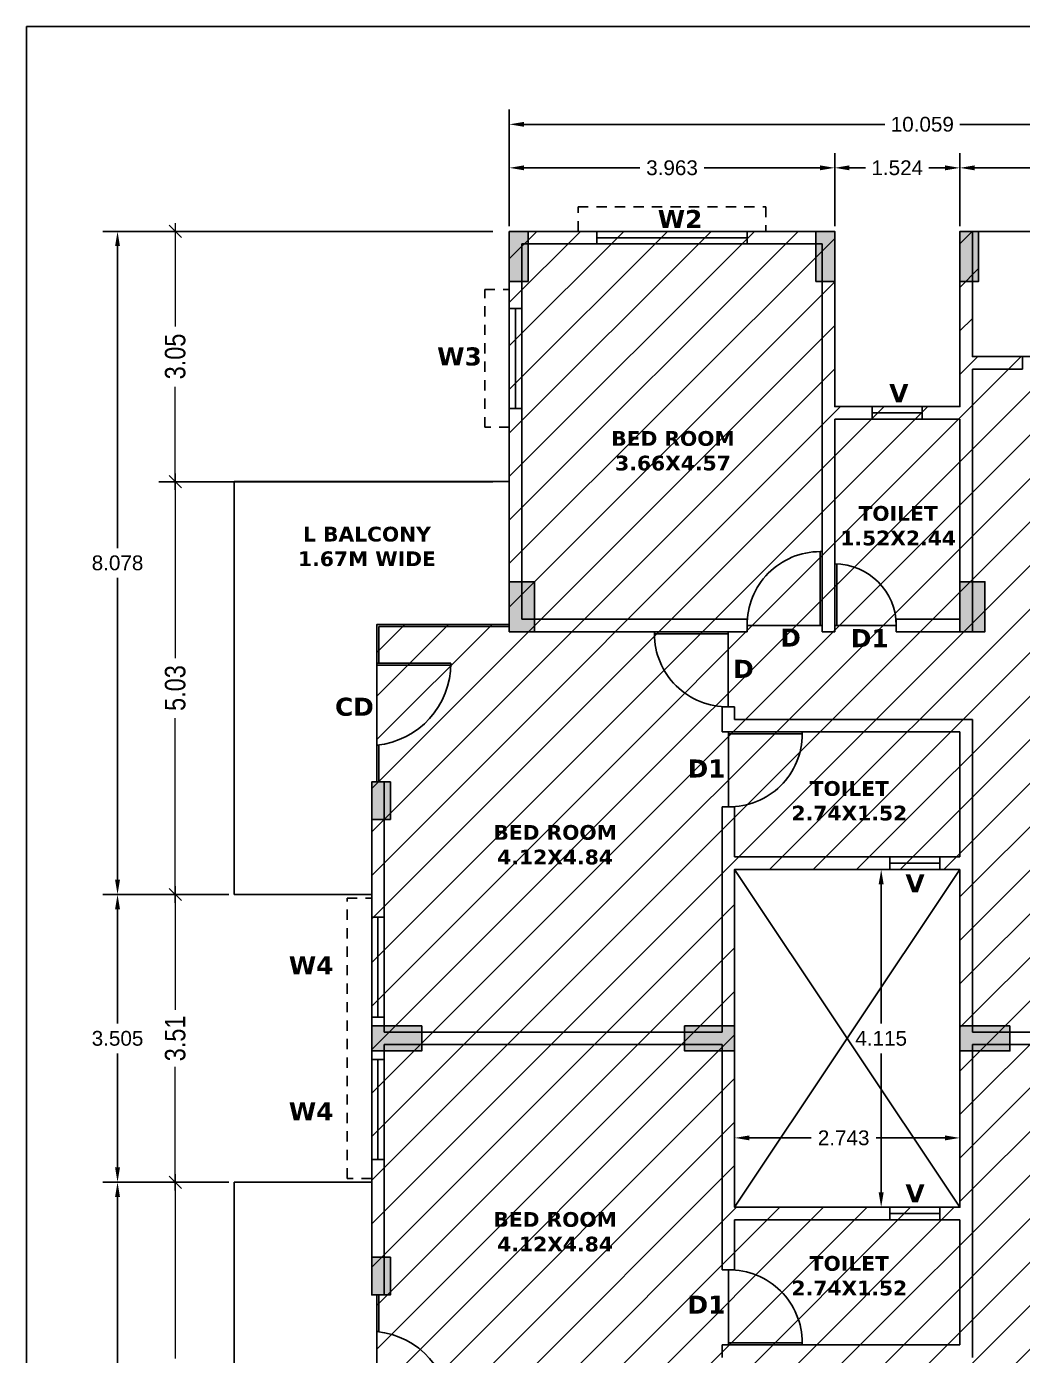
# Model space of a CAD drawing. Header units: metres. Extents: x 619 to 842, y 1450 to 1542.
# Drawn here: x 743.41 to 755.53, y 1490.06 to 1506.24 of the extents above; entities that cross this region are included whole.
import ezdxf

# ---------------------------------------------------------------- set-up
doc = ezdxf.new("R2010")
doc.units = ezdxf.units.M
doc.header["$LTSCALE"] = 0.5
doc.header["$MEASUREMENT"] = 0
doc.linetypes.add('DASHED2', pattern=[0.375, 0.25, -0.125])
for name, color, linetype in [('_Door', 114, 'Continuous'), ('_Floor', 153, 'Continuous'), ('CENTERLINE', 1, 'Continuous'), ('CURTAIN WALL', 4, 'Continuous'), ('EXTERIOR BOUNDRY', 6, 'Continuous'), ('TEXT', 7, 'Continuous'), ('wall', 7, 'Continuous'), ('WINDOW', 5, 'Continuous')]:
    doc.layers.add(name, color=color, linetype=linetype)
doc.styles.add('PreDCRDim2Font', font='ARIALN.TTF')
doc.styles.get("Standard").update_dxf_attribs({"font": 'arial.ttf'})
doc.dimstyles.new('PDCR-BLDG-EXT', dxfattribs={"dimtxt": 0.25, "dimasz": 0.15, "dimexe": 0.2, "dimexo": 0.2, "dimgap": 0.1, "dimtad": 0, "dimzin": 0, "dimdsep": 46, "dimtxsty": 'PreDCRDim2Font', "dimblk": 'OBLIQUE', "dimcen": -0.2, "dimdle": 0.1, "dimadec": 0, "dimazin": 0, "dimtfac": 1, "dimtix": 1, "dimtofl": 0, "dimtmove": 1, "dimatfit": 1, "dimfxl": 1, "dimtolj": 1, "dimtzin": 0, "dimlwd": 15, "dimarcsym": 0})
doc.dimstyles.get("Standard").update_dxf_attribs({"dimtxt": 0.18, "dimasz": 0.18, "dimexe": 0.18, "dimexo": 0.0625, "dimgap": 0.09, "dimtad": 0, "dimtih": 1, "dimtoh": 1, "dimdec": 3, "dimzin": 0, "dimdsep": 46, "dimtxsty": 'Standard', "dimcen": 0.09, "dimadec": 0, "dimazin": 0, "dimtfac": 1, "dimtdec": 3, "dimtofl": 0, "dimtmove": 0, "dimatfit": 3, "dimfxl": 1, "dimtolj": 1, "dimtzin": 0, "dimarcsym": 0})

# ---------------------------------------------------------------- blocks, each defined once
blk = doc.blocks.new('_Oblique')
at = {"color": 0, "linetype": 'ByBlock', "lineweight": -2}
blk.add_line((-0.5, -0.5), (0.5, 0.5), dxfattribs=at)
blk = doc.blocks.new('*D40')
at = {"color": 0, "lineweight": 15, "transparency": 16777216}
for p, q in [((745.216, 1492.266), (745.216, 1490.017)), ((745.216, 1487.036), (745.216, 1489.285))]:
    blk.add_line(p, q, dxfattribs=at)
at = {"color": 0, "lineweight": -2, "transparency": 16777216}
for p, q in [((745.731, 1492.166), (745.016, 1492.166)), ((745.731, 1487.136), (745.016, 1487.136))]:
    blk.add_line(p, q, dxfattribs=at)
at = {"layer": 'Defpoints', "color": 0, "transparency": 16777216}
for p in [(745.216, 1492.166), (745.931, 1492.166), (745.931, 1487.136)]:
    blk.add_point(p, dxfattribs=at)
at = {"color": 0, "lineweight": 15, "transparency": 16777216, "xscale": 0.1500000059604645, "yscale": 0.1500000059604645, "zscale": 0.1500000059604645}
for p, rotation in [((745.216, 1492.166), 90), ((745.216, 1487.136), 270)]:
    blk.add_blockref('_Oblique', p, dxfattribs=dict(at, rotation=rotation))
at = {"color": 0, "transparency": 16777216, "insert": (745.216, 1489.651), "char_height": 0.25, "attachment_point": 5, "rotation": 90, "style": 'PreDCRDim2Font'}
blk.add_mtext('\\A1;5.03', dxfattribs=at)
blk = doc.blocks.new('*D41')
at = {"color": 0, "lineweight": 15, "transparency": 16777216}
for p, q in [((745.216, 1495.771), (745.216, 1494.265)), ((745.216, 1492.066), (745.216, 1493.572))]:
    blk.add_line(p, q, dxfattribs=at)
at = {"color": 0, "lineweight": -2, "transparency": 16777216}
for p, q in [((745.731, 1495.671), (745.016, 1495.671)), ((745.731, 1492.166), (745.016, 1492.166))]:
    blk.add_line(p, q, dxfattribs=at)
at = {"layer": 'Defpoints', "color": 0, "transparency": 16777216}
for p in [(745.216, 1495.671), (745.931, 1495.671), (745.931, 1492.166)]:
    blk.add_point(p, dxfattribs=at)
at = {"color": 0, "lineweight": 15, "transparency": 16777216, "xscale": 0.1500000059604645, "yscale": 0.1500000059604645, "zscale": 0.1500000059604645}
for p, rotation in [((745.216, 1495.671), 90), ((745.216, 1492.166), 270)]:
    blk.add_blockref('_Oblique', p, dxfattribs=dict(at, rotation=rotation))
at = {"color": 0, "transparency": 16777216, "insert": (745.216, 1493.918), "char_height": 0.25, "attachment_point": 5, "rotation": 90, "style": 'PreDCRDim2Font'}
blk.add_mtext('\\A1;3.51', dxfattribs=at)
blk = doc.blocks.new('*D42')
at = {"color": 0, "lineweight": 15, "transparency": 16777216}
for p, q in [((745.216, 1500.8), (745.216, 1498.552)), ((745.216, 1495.571), (745.216, 1497.82))]:
    blk.add_line(p, q, dxfattribs=at)
at = {"color": 0, "lineweight": -2, "transparency": 16777216}
for p, q in [((745.731, 1500.7), (745.016, 1500.7)), ((745.731, 1495.671), (745.016, 1495.671))]:
    blk.add_line(p, q, dxfattribs=at)
at = {"layer": 'Defpoints', "color": 0, "transparency": 16777216}
for p in [(745.216, 1500.7), (745.931, 1500.7), (745.931, 1495.671)]:
    blk.add_point(p, dxfattribs=at)
at = {"color": 0, "lineweight": 15, "transparency": 16777216, "xscale": 0.1500000059604645, "yscale": 0.1500000059604645, "zscale": 0.1500000059604645}
for p, rotation in [((745.216, 1500.7), 90), ((745.216, 1495.671), 270)]:
    blk.add_blockref('_Oblique', p, dxfattribs=dict(at, rotation=rotation))
at = {"color": 0, "transparency": 16777216, "insert": (745.216, 1498.186), "char_height": 0.25, "attachment_point": 5, "rotation": 90, "style": 'PreDCRDim2Font'}
blk.add_mtext('\\A1;5.03', dxfattribs=at)
blk = doc.blocks.new('*D43')
at = {"color": 0, "lineweight": 15, "transparency": 16777216}
for p, q in [((745.216, 1503.849), (745.216, 1502.592)), ((745.216, 1500.6), (745.216, 1501.857))]:
    blk.add_line(p, q, dxfattribs=at)
at = {"color": 0, "lineweight": -2, "transparency": 16777216}
for p, q in [((749.084, 1503.749), (745.016, 1503.749)), ((749.084, 1500.7), (745.016, 1500.7))]:
    blk.add_line(p, q, dxfattribs=at)
at = {"layer": 'Defpoints', "color": 0, "transparency": 16777216}
for p in [(745.216, 1503.749), (749.284, 1503.749), (749.284, 1500.7)]:
    blk.add_point(p, dxfattribs=at)
at = {"color": 0, "lineweight": 15, "transparency": 16777216, "xscale": 0.1500000059604645, "yscale": 0.1500000059604645, "zscale": 0.1500000059604645}
for p, rotation in [((745.216, 1503.749), 90), ((745.216, 1500.7), 270)]:
    blk.add_blockref('_Oblique', p, dxfattribs=dict(at, rotation=rotation))
at = {"color": 0, "transparency": 16777216, "insert": (745.216, 1502.225), "char_height": 0.25, "attachment_point": 5, "rotation": 90, "style": 'PreDCRDim2Font'}
blk.add_mtext('\\A1;3.05', dxfattribs=at)
blk = doc.blocks.new('*D55')
at = {"color": 0, "lineweight": -2, "transparency": 16777216}
for p, q in [((749.284, 1503.811), (749.284, 1504.703)), ((753.247, 1503.811), (753.247, 1504.703)), ((749.464, 1504.523), (750.872, 1504.523)), ((753.067, 1504.523), (751.659, 1504.523))]:
    blk.add_line(p, q, dxfattribs=at)
at = {"color": 0, "transparency": 16777216}
for points in [[(749.464, 1504.553), (749.464, 1504.493), (749.284, 1504.523)], [(753.067, 1504.553), (753.067, 1504.493), (753.247, 1504.523)]]:
    blk.add_solid(points, dxfattribs=at)
at = {"layer": 'Defpoints', "color": 0, "transparency": 16777216}
for p in [(753.247, 1504.523), (749.284, 1503.749), (753.247, 1503.749)]:
    blk.add_point(p, dxfattribs=at)
at = {"color": 0, "transparency": 16777216, "insert": (751.266, 1504.523), "char_height": 0.18, "attachment_point": 5}
blk.add_mtext('\\A1;3.963', dxfattribs=at)
blk = doc.blocks.new('*D56')
at = {"color": 0, "lineweight": -2, "transparency": 16777216}
for p, q in [((753.247, 1503.811), (753.247, 1504.703)), ((754.771, 1503.811), (754.771, 1504.703)), ((753.427, 1504.523), (753.624, 1504.523)), ((754.591, 1504.523), (754.394, 1504.523))]:
    blk.add_line(p, q, dxfattribs=at)
at = {"color": 0, "transparency": 16777216}
for points in [[(753.427, 1504.553), (753.427, 1504.493), (753.247, 1504.523)], [(754.591, 1504.553), (754.591, 1504.493), (754.771, 1504.523)]]:
    blk.add_solid(points, dxfattribs=at)
at = {"layer": 'Defpoints', "color": 0, "transparency": 16777216}
for p in [(754.771, 1504.523), (753.247, 1503.749), (754.771, 1503.749)]:
    blk.add_point(p, dxfattribs=at)
at = {"color": 0, "transparency": 16777216, "insert": (754.009, 1504.523), "char_height": 0.18, "attachment_point": 5}
blk.add_mtext('\\A1;1.524', dxfattribs=at)
blk = doc.blocks.new('*D57')
at = {"color": 0, "lineweight": -2, "transparency": 16777216}
for p, q in [((754.771, 1503.811), (754.771, 1504.703)), ((759.343, 1503.811), (759.343, 1504.703)), ((754.951, 1504.523), (756.661, 1504.523)), ((759.163, 1504.523), (757.454, 1504.523))]:
    blk.add_line(p, q, dxfattribs=at)
at = {"color": 0, "transparency": 16777216}
for points in [[(754.951, 1504.553), (754.951, 1504.493), (754.771, 1504.523)], [(759.163, 1504.553), (759.163, 1504.493), (759.343, 1504.523)]]:
    blk.add_solid(points, dxfattribs=at)
at = {"layer": 'Defpoints', "color": 0, "transparency": 16777216}
for p in [(759.343, 1504.523), (754.771, 1503.749), (759.343, 1503.749)]:
    blk.add_point(p, dxfattribs=at)
at = {"color": 0, "transparency": 16777216, "insert": (757.057, 1504.523), "char_height": 0.18, "attachment_point": 5}
blk.add_mtext('\\A1;4.572', dxfattribs=at)
blk = doc.blocks.new('*D62')
at = {"color": 0, "lineweight": -2, "transparency": 16777216}
for p, q in [((749.284, 1503.811), (749.284, 1505.233)), ((759.343, 1503.811), (759.343, 1505.233)), ((749.464, 1505.053), (753.859, 1505.053)), ((759.163, 1505.053), (754.769, 1505.053))]:
    blk.add_line(p, q, dxfattribs=at)
at = {"color": 0, "transparency": 16777216}
for points in [[(749.464, 1505.083), (749.464, 1505.023), (749.284, 1505.053)], [(759.163, 1505.083), (759.163, 1505.023), (759.343, 1505.053)]]:
    blk.add_solid(points, dxfattribs=at)
at = {"layer": 'Defpoints', "color": 0, "transparency": 16777216}
for p in [(759.343, 1505.053), (749.284, 1503.749), (759.343, 1503.749)]:
    blk.add_point(p, dxfattribs=at)
at = {"color": 0, "transparency": 16777216, "insert": (754.314, 1505.053), "char_height": 0.18, "attachment_point": 5}
blk.add_mtext('\\A1;10.059', dxfattribs=at)
blk = doc.blocks.new('*D66')
at = {"color": 0, "lineweight": -2, "transparency": 16777216}
for p, q in [((745.869, 1492.166), (744.333, 1492.166)), ((744.513, 1491.986), (744.513, 1488.309)), ((744.513, 1484.268), (744.513, 1487.945)), ((745.869, 1484.088), (744.333, 1484.088))]:
    blk.add_line(p, q, dxfattribs=at)
at = {"color": 0, "transparency": 16777216}
for points in [[(744.483, 1491.986), (744.543, 1491.986), (744.513, 1492.166)], [(744.483, 1484.268), (744.543, 1484.268), (744.513, 1484.088)]]:
    blk.add_solid(points, dxfattribs=at)
at = {"layer": 'Defpoints', "color": 0, "transparency": 16777216}
for p in [(744.513, 1492.166), (745.931, 1492.166), (745.931, 1484.088)]:
    blk.add_point(p, dxfattribs=at)
at = {"color": 0, "transparency": 16777216, "insert": (744.513, 1488.127), "char_height": 0.18, "attachment_point": 5}
blk.add_mtext('\\A1;8.078', dxfattribs=at)
blk = doc.blocks.new('*D67')
at = {"color": 0, "lineweight": -2, "transparency": 16777216}
for p, q in [((745.869, 1495.671), (744.333, 1495.671)), ((744.513, 1495.491), (744.513, 1494.1)), ((744.513, 1492.346), (744.513, 1493.736)), ((745.869, 1492.166), (744.333, 1492.166))]:
    blk.add_line(p, q, dxfattribs=at)
at = {"color": 0, "transparency": 16777216}
for points in [[(744.483, 1495.491), (744.543, 1495.491), (744.513, 1495.671)], [(744.483, 1492.346), (744.543, 1492.346), (744.513, 1492.166)]]:
    blk.add_solid(points, dxfattribs=at)
at = {"layer": 'Defpoints', "color": 0, "transparency": 16777216}
for p in [(744.513, 1495.671), (745.931, 1495.671), (745.931, 1492.166)]:
    blk.add_point(p, dxfattribs=at)
at = {"color": 0, "transparency": 16777216, "insert": (744.513, 1493.918), "char_height": 0.18, "attachment_point": 5}
blk.add_mtext('\\A1;3.505', dxfattribs=at)
blk = doc.blocks.new('*D68')
at = {"color": 0, "lineweight": -2, "transparency": 16777216}
for p, q in [((745.881, 1503.749), (744.333, 1503.749)), ((744.513, 1503.569), (744.513, 1499.892)), ((744.513, 1495.851), (744.513, 1499.528)), ((745.869, 1495.671), (744.333, 1495.671))]:
    blk.add_line(p, q, dxfattribs=at)
at = {"color": 0, "transparency": 16777216}
for points in [[(744.483, 1503.569), (744.543, 1503.569), (744.513, 1503.749)], [(744.483, 1495.851), (744.543, 1495.851), (744.513, 1495.671)]]:
    blk.add_solid(points, dxfattribs=at)
at = {"layer": 'Defpoints', "color": 0, "transparency": 16777216}
for p in [(744.513, 1503.749), (745.944, 1503.749), (745.931, 1495.671)]:
    blk.add_point(p, dxfattribs=at)
at = {"color": 0, "transparency": 16777216, "insert": (744.513, 1499.71), "char_height": 0.18, "attachment_point": 5}
blk.add_mtext('\\A1;8.078', dxfattribs=at)
blk = doc.blocks.new('*D78')
at = {"color": 0, "lineweight": -2, "transparency": 16777216}
for p, q in [((752.028, 1494.315), (752.028, 1492.526)), ((754.771, 1494.315), (754.771, 1492.526)), ((752.208, 1492.706), (752.961, 1492.706)), ((754.591, 1492.706), (753.752, 1492.706))]:
    blk.add_line(p, q, dxfattribs=at)
at = {"color": 0, "transparency": 16777216}
for points in [[(752.208, 1492.736), (752.208, 1492.676), (752.028, 1492.706)], [(754.591, 1492.736), (754.591, 1492.676), (754.771, 1492.706)]]:
    blk.add_solid(points, dxfattribs=at)
at = {"layer": 'Defpoints', "color": 0, "transparency": 16777216}
for p in [(752.028, 1494.377), (754.771, 1494.377), (754.771, 1492.706)]:
    blk.add_point(p, dxfattribs=at)
at = {"color": 0, "transparency": 16777216, "insert": (753.356, 1492.706), "char_height": 0.18, "attachment_point": 5}
blk.add_mtext('\\A1;2.743', dxfattribs=at)
blk = doc.blocks.new('*D79')
at = {"color": 0, "lineweight": -2, "transparency": 16777216}
for p, q in [((753.305, 1495.976), (753.993, 1495.976)), ((753.813, 1495.796), (753.813, 1494.1)), ((753.813, 1492.041), (753.813, 1493.736)), ((753.305, 1491.861), (753.993, 1491.861))]:
    blk.add_line(p, q, dxfattribs=at)
at = {"color": 0, "transparency": 16777216}
for points in [[(753.783, 1495.796), (753.843, 1495.796), (753.813, 1495.976)], [(753.783, 1492.041), (753.843, 1492.041), (753.813, 1491.861)]]:
    blk.add_solid(points, dxfattribs=at)
at = {"layer": 'Defpoints', "color": 0, "transparency": 16777216}
for p in [(753.242, 1495.976), (753.813, 1495.976), (753.242, 1491.861)]:
    blk.add_point(p, dxfattribs=at)
at = {"color": 0, "transparency": 16777216, "insert": (753.813, 1493.918), "char_height": 0.18, "attachment_point": 5}
blk.add_mtext('\\A1;4.115', dxfattribs=at)

msp = doc.modelspace()

# ---------------------------------------------------------------- hatches: boundary and pattern name
at = {"layer": 'CENTERLINE'}
h = msp.add_hatch(color=256, dxfattribs=at)
h.dxf.hatch_style = 1
h.paths.add_polyline_path([(749.51305, 1503.74863), (749.28444, 1503.74863), (749.28444, 1503.139), (749.51305, 1503.139)])
h = msp.add_hatch(color=256, dxfattribs=at)
h.dxf.hatch_style = 1
h.paths.add_polyline_path([(753.24703, 1503.74863), (753.01842, 1503.74863), (753.01842, 1503.139), (753.24703, 1503.139)])
h = msp.add_hatch(color=256, dxfattribs=at)
h.dxf.hatch_style = 1
h.paths.add_polyline_path([(754.99972, 1503.74863), (754.77111, 1503.74863), (754.77111, 1503.139), (754.99972, 1503.139)])
h = msp.add_hatch(color=256, dxfattribs=at)
h.dxf.hatch_style = 1
h.paths.add_polyline_path([(749.58926, 1499.48122), (749.28444, 1499.48122), (749.28444, 1498.87159), (749.58926, 1498.87159)])
h = msp.add_hatch(color=256, dxfattribs=at)
h.dxf.hatch_style = 1
h.paths.add_polyline_path([(755.07592, 1499.48122), (754.77111, 1499.48122), (754.77111, 1498.87159), (755.07592, 1498.87159)])
h = msp.add_hatch(color=1, dxfattribs=at)
h.dxf.hatch_style = 1
h.paths.add_polyline_path([(747.60796, 1496.58548), (747.83657, 1496.58548), (747.83657, 1497.0427), (747.60796, 1497.0427)])
h = msp.add_hatch(color=256, dxfattribs=at)
h.dxf.hatch_style = 1
h.paths.add_polyline_path([(748.21759, 1493.76594), (748.21759, 1494.07076), (747.60796, 1494.07076), (747.60796, 1493.76594)])
h = msp.add_hatch(color=256, dxfattribs=at)
h.dxf.hatch_style = 1
h.paths.add_polyline_path([(752.02777, 1493.76594), (752.02777, 1494.07076), (751.41815, 1494.07076), (751.41815, 1493.76594)])
h = msp.add_hatch(color=256, dxfattribs=at)
h.dxf.hatch_style = 1
h.paths.add_polyline_path([(755.38074, 1493.76594), (755.38074, 1494.07076), (754.77111, 1494.07076), (754.77111, 1493.76594)])
h = msp.add_hatch(color=1, dxfattribs=at)
h.dxf.hatch_style = 1
h.paths.add_polyline_path([(747.60796, 1490.794), (747.83657, 1490.794), (747.83657, 1491.25122), (747.60796, 1491.25122)])
at = {"layer": 'EXTERIOR BOUNDRY', "lineweight": -3}
h = msp.add_hatch(dxfattribs=at)
h.set_pattern_fill('ANSI31', color=1, scale=3)
h.paths.add_polyline_path([(749.28444, 1503.74863), (753.24703, 1503.74863), (753.24703, 1501.61492), (754.77111, 1501.61492), (754.77111, 1503.74863), (754.99972, 1503.74863), (754.99972, 1503.139), (754.92352, 1503.139), (754.92352, 1502.22455), (759.19092, 1502.22455), (759.19092, 1503.139), (759.11472, 1503.139), (759.11472, 1503.74863), (759.34333, 1503.74863), (759.34333, 1501.76254), (762.08666, 1501.76733), (762.08666, 1503.139), (765.74444, 1503.139), (765.74444, 1501.76733), (768.48777, 1501.76733), (768.48777, 1503.74863), (768.71639, 1503.74863), (768.71639, 1503.139), (768.64018, 1503.139), (768.64018, 1502.22455), (772.90759, 1502.22455), (772.90759, 1503.139), (772.83139, 1503.139), (772.83139, 1503.74863), (773.06, 1503.74863), (773.06, 1501.61492), (774.58407, 1501.61492), (774.58407, 1503.74863), (778.54666, 1503.74863), (778.54666, 1498.96029), (780.15944, 1498.96029), (780.15944, 1497.0427), (780.22315, 1497.0427), (780.22315, 1490.794), (780.15944, 1490.794), (780.15944, 1488.8764), (778.54666, 1488.8764), (778.54666, 1484.08807), (774.58407, 1484.08807), (774.58407, 1486.22177), (773.06, 1486.22177), (773.06, 1484.08807), (772.83139, 1484.08807), (772.83139, 1484.6977), (772.90759, 1484.6977), (772.90759, 1485.61214), (768.64018, 1485.61214), (768.64018, 1484.6977), (768.71639, 1484.6977), (768.71639, 1484.08807), (768.48777, 1484.08807), (768.48777, 1484.6977), (768.48777, 1486.07247), (765.59203, 1486.07247), (765.59203, 1489.42233), (762.23907, 1489.42233), (762.23907, 1486.06937), (759.34333, 1486.06937), (759.34333, 1484.08807), (759.11472, 1484.08807), (759.11472, 1484.6977), (759.19092, 1484.6977), (759.19092, 1485.61214), (754.92352, 1485.61214), (754.92352, 1484.6977), (754.99972, 1484.6977), (754.99972, 1484.08807), (754.77111, 1484.08807), (754.77111, 1486.22177), (753.24703, 1486.22177), (753.24703, 1484.08807), (753.01842, 1484.08807), (749.28444, 1484.08807), (749.28444, 1488.8764), (747.67166, 1488.8764), (747.67166, 1490.794), (747.60796, 1490.794), (747.60796, 1497.0427), (747.67166, 1497.0427), (747.67166, 1498.96029), (749.28444, 1498.96029)])
h.paths.add_polyline_path([(754.77111, 1495.97585), (752.02777, 1495.97585), (752.02777, 1491.86085), (754.77111, 1491.86085)], flags=16)
h.paths.add_polyline_path([(775.80333, 1495.97585), (773.06, 1495.97585), (773.06, 1491.86085), (775.80333, 1491.86085)], flags=16)

# ---------------------------------------------------------------- linework, layer by layer
for p, q in [((752.02777, 1496.73789), (751.87537, 1496.73789)), ((752.02777, 1491.09881), (751.87537, 1491.09881))]:
    msp.add_line(p, q)
at = {"linetype": 'DASHED2'}
for points in [[(750.12129, 1503.74863), (750.12129, 1504.04863), (752.41018, 1504.04863), (752.41018, 1503.74863)], [(749.28444, 1501.36218), (748.98444, 1501.36218), (748.98444, 1503.04144), (749.28444, 1503.04144)], [(747.60796, 1492.21143), (747.30796, 1492.21143), (747.30796, 1495.62527), (747.60796, 1495.62527)]]:
    msp.add_lwpolyline(points, dxfattribs=at)
at = {"layer": '_Door'}
for p, q in [((753.09463, 1499.84779), (753.06963, 1499.84779)), ((753.06963, 1499.84779), (753.06963, 1498.94779)), ((753.09463, 1498.94779), (753.09463, 1499.84779)), ((753.24703, 1498.94779), (753.24703, 1499.69779)), ((753.27203, 1498.94779), (753.27203, 1499.69779)), ((751.95157, 1498.87159), (751.05157, 1498.87159)), ((751.05157, 1498.87159), (751.05157, 1498.84659)), ((751.05157, 1498.84659), (751.95157, 1498.84659)), ((751.95157, 1497.95714), (751.95157, 1498.87159)), ((752.18018, 1498.94779), (753.09463, 1498.94779)), ((753.24703, 1498.94779), (753.99703, 1498.94779)), ((747.67166, 1498.489), (748.57166, 1498.489)), ((747.67166, 1497.489), (747.67166, 1498.489)), ((747.67166, 1498.464), (748.57166, 1498.464)), ((751.9523, 1496.73789), (751.9523, 1497.65233)), ((751.9523, 1497.65233), (752.8523, 1497.65233)), ((752.8523, 1497.62733), (751.9523, 1497.62733)), ((752.8523, 1497.65233), (752.8523, 1497.62733)), ((751.9523, 1491.09881), (751.9523, 1490.18437)), ((747.67166, 1490.3477), (747.67166, 1489.3477)), ((752.8523, 1490.20937), (751.9523, 1490.20937)), ((751.9523, 1490.18437), (752.8523, 1490.18437)), ((752.8523, 1490.18437), (752.8523, 1490.20937))]:
    msp.add_line(p, q, dxfattribs=at)
for centre, radius, start, end in [((753.06963, 1498.95829), 0.88951, 90, 180.675944), ((753.24703, 1498.94779), 0.75, 360, 90), ((751.94108, 1498.84659), 0.88951, 180, 270.675944), ((747.56611, 1498.489), 1.00556, 276.025575, 0), ((751.96279, 1497.62733), 0.88951, 269.324056, 360), ((751.96279, 1490.20937), 0.88951, 360, 90.675944), ((747.56611, 1489.3477), 1.00556, 360, 83.974425)]:
    msp.add_arc(centre, radius, start, end, dxfattribs=at)
at = {"layer": '_Floor'}
msp.add_lwpolyline([(743.40535, 1506.24391), (784.37787, 1506.24391), (784.37787, 1478.99098), (743.40535, 1478.99098)], close=True, dxfattribs=at)
at = {"layer": 'CENTERLINE'}
for points in [[(749.28444, 1503.74863), (749.51305, 1503.74863), (749.51305, 1503.139), (749.28444, 1503.139)], [(753.01842, 1503.139), (753.24703, 1503.139), (753.24703, 1503.74863), (753.01842, 1503.74863)], [(754.77111, 1503.139), (754.99972, 1503.139), (754.99972, 1503.74863), (754.77111, 1503.74863)], [(749.28444, 1499.48122), (749.58926, 1499.48122), (749.58926, 1498.87159), (749.28444, 1498.87159)], [(754.77111, 1499.48122), (755.07592, 1499.48122), (755.07592, 1498.87159), (754.77111, 1498.87159)], [(747.60796, 1496.58548), (747.83657, 1496.58548), (747.83657, 1497.0427), (747.60796, 1497.0427)], [(748.21759, 1494.07076), (748.21759, 1493.76594), (747.60796, 1493.76594), (747.60796, 1494.07076)], [(752.02777, 1494.07076), (752.02777, 1493.76594), (751.41815, 1493.76594), (751.41815, 1494.07076)], [(755.38074, 1494.07076), (755.38074, 1493.76594), (754.77111, 1493.76594), (754.77111, 1494.07076)], [(747.60796, 1490.794), (747.83657, 1490.794), (747.83657, 1491.25122), (747.60796, 1491.25122)]]:
    msp.add_lwpolyline(points, close=True, dxfattribs=at)
at = {"layer": 'CURTAIN WALL'}
for p, q in [((747.67166, 1498.489), (747.67166, 1498.96029)), ((749.28444, 1498.96029), (747.67166, 1498.96029)), ((747.69666, 1498.489), (747.69666, 1498.93529)), ((749.28444, 1498.93529), (747.69666, 1498.93529)), ((747.69666, 1498.489), (747.67166, 1498.489)), ((747.67166, 1497.0427), (747.67166, 1497.489)), ((747.69666, 1497.489), (747.67166, 1497.489)), ((747.69666, 1497.0427), (747.69666, 1497.489)), ((747.67166, 1490.794), (747.67166, 1490.3477)), ((747.69666, 1490.794), (747.69666, 1490.3477)), ((747.69666, 1490.3477), (747.67166, 1490.3477))]:
    msp.add_line(p, q, dxfattribs=at)
at = {"layer": 'EXTERIOR BOUNDRY', "lineweight": -3}
for points in [[(747.67166, 1488.8764), (747.67166, 1490.794), (747.60796, 1490.794), (747.60796, 1497.0427), (747.67166, 1497.0427), (747.67166, 1498.96029), (749.28444, 1498.96029), (749.28444, 1503.74863)], [(749.28444, 1503.74863), (753.24703, 1503.74863), (753.24703, 1501.61492), (754.77111, 1501.61492), (754.77111, 1503.74863), (754.99972, 1503.74863), (754.99972, 1503.139), (754.92352, 1503.139), (754.92352, 1502.22455), (759.19092, 1502.22455)]]:
    msp.add_lwpolyline(points, dxfattribs=at)
at = {"layer": 'EXTERIOR BOUNDRY'}
msp.add_lwpolyline([(754.77111, 1495.97585), (752.02777, 1495.97585), (752.02777, 1491.86085), (754.77111, 1491.86085)], close=True, dxfattribs=at)
at = {"layer": 'wall'}
for p, q in [((749.28444, 1503.74863), (753.24703, 1503.74863)), ((749.28444, 1503.74863), (749.28444, 1499.024)), ((753.24703, 1503.74863), (753.24703, 1501.61492)), ((754.77111, 1503.74863), (759.34333, 1503.74863)), ((754.77111, 1503.74863), (754.77111, 1501.61492)), ((754.92352, 1503.74863), (754.92352, 1502.22455)), ((749.43685, 1503.59622), (753.09463, 1503.59622)), ((749.43685, 1503.59622), (749.43685, 1499.024)), ((753.09463, 1503.59622), (753.09463, 1498.87159)), ((754.92352, 1502.22455), (755.53315, 1502.22455)), ((755.53315, 1502.07214), (755.53315, 1502.22455)), ((754.92352, 1502.07214), (755.53315, 1502.07214)), ((754.92352, 1502.07214), (754.92352, 1498.87159)), ((753.24703, 1501.61492), (754.77111, 1501.61492)), ((753.24703, 1501.46252), (754.77111, 1501.46252)), ((753.24703, 1501.46252), (753.24703, 1498.87159)), ((754.77111, 1501.46252), (754.77111, 1499.024)), ((745.93148, 1500.70048), (749.28444, 1500.70048)), ((745.93148, 1500.70048), (745.93148, 1495.67103)), ((749.43685, 1499.024), (752.18018, 1499.024)), ((752.18018, 1499.024), (752.18018, 1498.87159)), ((753.99703, 1499.024), (754.77111, 1499.024)), ((753.99703, 1499.024), (753.99703, 1498.87159)), ((749.28444, 1498.87159), (752.18018, 1498.87159)), ((753.09463, 1498.87159), (753.24703, 1498.87159)), ((753.99703, 1498.87159), (754.92352, 1498.87159)), ((751.87537, 1497.95714), (752.02777, 1497.95714)), ((751.87537, 1497.95714), (751.87537, 1497.80474)), ((752.02777, 1497.95714), (752.02777, 1497.80474)), ((751.87537, 1497.80474), (751.87537, 1497.65233)), ((752.02777, 1497.80474), (754.92352, 1497.80474)), ((754.92352, 1497.80474), (754.92352, 1493.99455)), ((751.87537, 1497.65233), (754.77111, 1497.65233)), ((754.77111, 1497.65233), (754.77111, 1496.12826)), ((747.60796, 1497.0427), (747.60796, 1493.91835)), ((747.60796, 1497.0427), (747.76037, 1497.0427)), ((747.76037, 1497.0427), (747.76037, 1493.99455)), ((751.87537, 1496.73789), (751.87537, 1493.99455)), ((752.02777, 1496.73789), (752.02777, 1496.12826)), ((752.02777, 1496.12826), (754.77111, 1496.12826)), ((752.02777, 1495.97585), (754.77111, 1495.97585)), ((752.02777, 1495.97585), (752.02777, 1493.91835)), ((752.02777, 1495.97585), (754.77111, 1491.86085)), ((752.02777, 1491.86085), (754.77111, 1495.97585)), ((754.77111, 1495.97585), (754.77111, 1493.91835)), ((747.60796, 1495.67103), (745.93148, 1495.67103)), ((747.76037, 1493.99455), (751.87537, 1493.99455)), ((754.92352, 1493.99455), (759.19092, 1493.99455)), ((747.60796, 1490.794), (747.60796, 1493.91835)), ((747.76037, 1493.84214), (751.87537, 1493.84214)), ((747.76037, 1490.794), (747.76037, 1493.84214)), ((751.87537, 1491.09881), (751.87537, 1493.84214)), ((752.02777, 1491.86085), (752.02777, 1493.91835)), ((754.77111, 1491.86085), (754.77111, 1493.91835)), ((754.92352, 1493.84214), (759.19092, 1493.84214)), ((754.92352, 1490.03196), (754.92352, 1493.84214)), ((745.93148, 1487.13622), (745.93148, 1492.16566)), ((747.60796, 1492.16566), (745.93148, 1492.16566)), ((752.02777, 1491.86085), (754.77111, 1491.86085)), ((752.02777, 1491.70844), (754.77111, 1491.70844)), ((752.02777, 1491.09881), (752.02777, 1491.70844)), ((754.77111, 1490.18437), (754.77111, 1491.70844)), ((747.60796, 1490.794), (747.76037, 1490.794)), ((751.87537, 1490.18437), (754.77111, 1490.18437)), ((751.87537, 1490.03196), (751.87537, 1490.18437))]:
    msp.add_line(p, q, dxfattribs=at)
at = {"layer": 'WINDOW'}
for p, q in [((750.35129, 1503.59622), (750.35129, 1503.74863)), ((752.18018, 1503.59622), (752.18018, 1503.74863)), ((750.35129, 1503.67242), (752.18018, 1503.67242)), ((749.43685, 1502.81144), (749.28444, 1502.81144)), ((749.36065, 1502.81144), (749.36065, 1501.59218)), ((749.43685, 1501.59218), (749.28444, 1501.59218)), ((753.70426, 1501.46252), (753.70426, 1501.61492)), ((754.31389, 1501.46252), (754.31389, 1501.61492)), ((753.70426, 1501.53872), (754.31389, 1501.53872)), ((753.91711, 1495.97585), (753.91711, 1496.12826)), ((754.52673, 1495.97585), (754.52673, 1496.12826)), ((753.91711, 1496.05205), (754.52673, 1496.05205)), ((747.60796, 1495.39527), (747.76037, 1495.39527)), ((747.68416, 1495.39527), (747.68416, 1494.17601)), ((747.60796, 1494.17601), (747.76037, 1494.17601)), ((747.60796, 1493.66069), (747.76037, 1493.66069)), ((747.68416, 1492.44143), (747.68416, 1493.66069)), ((747.60796, 1492.44143), (747.76037, 1492.44143)), ((753.91711, 1491.86085), (753.91711, 1491.70844)), ((754.52673, 1491.86085), (754.52673, 1491.70844)), ((753.91711, 1491.78464), (754.52673, 1491.78464))]:
    msp.add_line(p, q, dxfattribs=at)

# ---------------------------------------------------------------- texts
at = {"layer": 'TEXT'}
for s, insert, char_height, width, attachment_point in [('{\\fVerdana|b1|i0|c0|p34;W2}', (751.09221, 1503.78941), 0.22, 0.1049532, 7), ('{\\fVerdana|b1|i0|c0|p34;W3}', (748.40587, 1502.11138), 0.22, 0.1049532, 7), ('{\\fVerdana|b1|i0|c0|p34;V}', (753.9113, 1501.66826), 0.22, 0.1049532, 7), ('\\pxqc;{\\fVerdana|b1|i0|c0|p34;BED ROOM\\P3.66X4.57}', (750.3769, 1500.83335), 0.18, 1.8005489, 7), ('\\pxqc;{\\fVerdana|b1|i0|c0|p34;TOILET\\P1.52X2.44}', (753.11887, 1499.92021), 0.18, 1.8005489, 7), ('\\pxqc;{\\fVerdana|b1|i0|c0|p34;L BALCONY\\P1.67M WIDE}', (746.65015, 1499.66753), 0.18, 1.8005489, 7), ('{\\fVerdana|b1|i0|c0|p34;D}', (752.58392, 1498.69055), 0.22, 0.1049532, 7), ('{\\fVerdana|b1|i0|c0|p34;D1}', (753.44342, 1498.68395), 0.22, 0.1049532, 7), ('{\\fVerdana|b1|i0|c0|p34;D}', (752.01121, 1498.31004), 0.22, 0.1049532, 7), ('{\\fVerdana|b1|i0|c0|p34;CD}', (747.16185, 1497.8441), 0.22, 0.1049532, 7), ('{\\fVerdana|b1|i0|c0|p34;D1}', (751.45586, 1497.09598), 0.22, 0.1049532, 7), ('\\pxqc;{\\fVerdana|b1|i0|c0|p34;TOILET\\P2.74X1.52}', (752.52486, 1496.56926), 0.18, 1.8005489, 7), ('\\pxqc;{\\fVerdana|b1|i0|c0|p34;BED ROOM\\P4.12X4.84}', (748.94155, 1496.034), 0.18, 1.8005489, 7), ('{\\fVerdana|b1|i0|c0|p34;V}', (754.10888, 1495.69659), 0.22, 0.1049532, 7), ('{\\fVerdana|b1|i0|c0|p34;W4}', (746.59901, 1494.69774), 0.22, 0.1049532, 7), ('{\\fVerdana|b1|i0|c0|p34;W4}', (746.59901, 1493.13896), 0.22, 0.1049532, 1), ('{\\fVerdana|b1|i0|c0|p34;V}', (754.10888, 1492.1401), 0.22, 0.1049532, 1), ('\\pxqc;{\\fVerdana|b1|i0|c0|p34;BED ROOM\\P4.12X4.84}', (748.94155, 1491.8027), 0.18, 1.8005489, 1), ('\\pxqc;{\\fVerdana|b1|i0|c0|p34;TOILET\\P2.74X1.52}', (752.52486, 1491.26744), 0.18, 1.8005489, 1), ('{\\fVerdana|b1|i0|c0|p34;D1}', (751.45489, 1490.7846), 0.22, 0.1049532, 1)]:
    msp.add_mtext(s, dxfattribs=dict(at, insert=insert, char_height=char_height, width=width, attachment_point=attachment_point))

# ---------------------------------------------------------------- dimensions: what is measured, and where the dimension line sits
dim = msp.add_aligned_dim(p1=(749.28444, 1503.74863), p2=(759.34333, 1503.74863), distance=1.30469, dimstyle='Standard', override={"dimtmove": 1})
dim.commit()
dim.dimension.update_dxf_attribs({"geometry": '*D62', "text_midpoint": (754.31389, 1505.05332)})
for p1, p2, distance, dimstyle, picture, middle in [((749.28444, 1503.74863), (753.24703, 1503.74863), 0.77454, 'Standard', '*D55', (751.26574, 1504.52317)), ((749.28444, 1500.70048), (749.28444, 1503.74863), 4.06828, 'PDCR-BLDG-EXT', '*D43', (745.21616, 1502.22455)), ((745.93148, 1495.67103), (745.93148, 1500.70048), 0.71532, 'PDCR-BLDG-EXT', '*D42', (745.21616, 1498.18576)), ((753.24222, 1491.86085), (753.24222, 1495.97585), -0.57041, 'Standard', '*D79', (753.81263, 1493.91835)), ((745.93148, 1492.16566), (745.93148, 1495.67103), 0.71532, 'PDCR-BLDG-EXT', '*D41', (745.21616, 1493.91835)), ((745.93148, 1487.13622), (745.93148, 1492.16566), 0.71532, 'PDCR-BLDG-EXT', '*D40', (745.21616, 1489.65094)), ((745.93148, 1484.08807), (745.93148, 1492.16566), 1.41887, 'Standard', '*D66', (744.51261, 1488.12687))]:
    dim = msp.add_aligned_dim(p1=p1, p2=p2, distance=distance, dimstyle=dimstyle)
    dim.commit()
    dim.dimension.update_dxf_attribs({"geometry": picture, "text_midpoint": middle})
for base, p1, p2, angle, picture, middle in [((754.77111, 1504.52317), (753.24703, 1503.74863), (754.77111, 1503.74863), 180, '*D56', (754.00907, 1504.52317)), ((759.34333, 1504.52317), (754.77111, 1503.74863), (759.34333, 1503.74863), 180, '*D57', (757.05722, 1504.52317)), ((744.51261, 1503.74863), (745.93148, 1495.67103), (745.94394, 1503.74863), 270, '*D68', (744.51261, 1499.70983)), ((744.51261, 1495.67103), (745.93148, 1492.16566), (745.93148, 1495.67103), 270, '*D67', (744.51261, 1493.91835))]:
    dim = msp.add_linear_dim(base=base, p1=p1, p2=p2, angle=angle, dimstyle='Standard', override={"dimtmove": 1})
    dim.commit()
    dim.dimension.update_dxf_attribs({"geometry": picture, "text_midpoint": middle})
dim = msp.add_linear_dim(base=(754.77111, 1492.7059), p1=(752.02777, 1494.37724), p2=(754.77111, 1494.37724), angle=0, dimstyle='Standard')
dim.commit()
dim.dimension.update_dxf_attribs({"geometry": '*D78', "text_midpoint": (753.3563, 1492.7059), "dimtype": 161})

doc.saveas('drawing.dxf')
